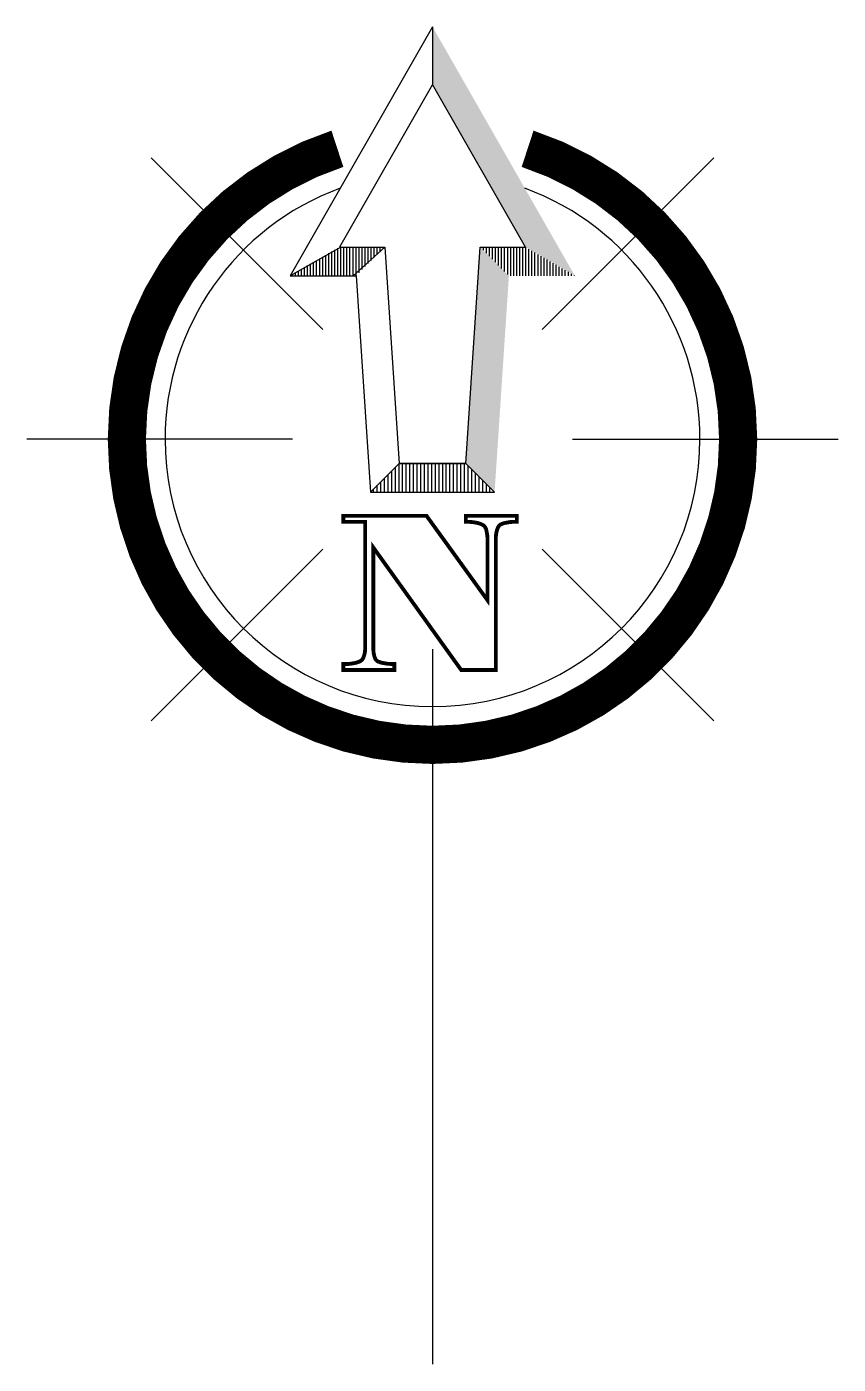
# Model space of a CAD drawing. Header units: metres. Extents: x -0.303 to 0.303, y 0 to 1.
import ezdxf

# ---------------------------------------------------------------- set-up
doc = ezdxf.new("R2010")
doc.units = ezdxf.units.M
doc.layers.add('Ceco.NET 23', color=7, linetype='Continuous')

msp = doc.modelspace()

# ---------------------------------------------------------------- hatches: boundary and pattern name
at = {"layer": 'Ceco.NET 23', "linetype": 'Continuous'}
h = msp.add_hatch(dxfattribs=at)
h.set_pattern_fill('LINE', color=256, scale=0.000856896, angle=90, style=0)
h.set_pattern_definition([(90, (-3.2081892, 0.707476), (-0.0027206448, 8e-19), [])])
h.paths.add_polyline_path([(-0.02499, 0.67348), (-0.04642, 0.65205), (0.04642, 0.65205), (0.02499, 0.67348)])

# ---------------------------------------------------------------- linework, layer by layer
at = {"layer": 'Ceco.NET 23'}
for p, q in [((0, 0.99995), (0, 0.95677)), ((-0.08207, 0.77364), (-0.21044, 0.90201)), ((0.08207, 0.77364), (0.21044, 0.90201)), ((-0.06848, 0.83527), (-0.10635, 0.81385)), ((-0.07755, 0.81385), (-0.07755, 0.83056)), ((-0.07528, 0.81385), (-0.07528, 0.83187)), ((-0.07302, 0.81385), (-0.07302, 0.83319)), ((-0.07075, 0.81385), (-0.07075, 0.8345)), ((-0.06848, 0.81385), (-0.06848, 0.83527)), ((-0.06622, 0.81385), (-0.06622, 0.83527)), ((-0.06395, 0.81385), (-0.06395, 0.83527)), ((-0.06168, 0.81385), (-0.06168, 0.83527)), ((-0.0357, 0.83527), (-0.05941, 0.81385)), ((-0.05941, 0.81385), (-0.05941, 0.83527)), ((-0.05715, 0.81385), (-0.05715, 0.83527)), ((-0.05488, 0.81609), (-0.05488, 0.83527)), ((-0.05261, 0.81836), (-0.05261, 0.83527)), ((-0.05035, 0.82063), (-0.05035, 0.83527)), ((-0.04808, 0.82289), (-0.04808, 0.83527)), ((-0.04581, 0.82516), (-0.04581, 0.83527)), ((-0.04354, 0.82743), (-0.04354, 0.83527)), ((-0.04128, 0.8297), (-0.04128, 0.83527)), ((-0.03901, 0.83196), (-0.03901, 0.83527)), ((-0.03674, 0.83423), (-0.03674, 0.83527)), ((0.03581, 0.83516), (0.03581, 0.83527)), ((0.03808, 0.8329), (0.03808, 0.83527)), ((0.04034, 0.83063), (0.04034, 0.83527)), ((0.04261, 0.82836), (0.04261, 0.83527)), ((0.04488, 0.8261), (0.04488, 0.83527)), ((0.04714, 0.82383), (0.04714, 0.83527)), ((0.04941, 0.82156), (0.04941, 0.83527)), ((0.05168, 0.81929), (0.05168, 0.83527)), ((0.05395, 0.81703), (0.05395, 0.83527)), ((0.05621, 0.81476), (0.05621, 0.83527)), ((0.05848, 0.81385), (0.05848, 0.83527)), ((0.06075, 0.81385), (0.06075, 0.83527)), ((0.06301, 0.81385), (0.06301, 0.83527)), ((0.06528, 0.81385), (0.06528, 0.83527)), ((0.06755, 0.81385), (0.06755, 0.83527)), ((0.06982, 0.81385), (0.06982, 0.83504)), ((0.07208, 0.81385), (0.07208, 0.83373)), ((0.07435, 0.81385), (0.07435, 0.83241)), ((0.07662, 0.81385), (0.07662, 0.8311)), ((-0.09569, 0.81385), (-0.09569, 0.82003)), ((-0.09342, 0.81385), (-0.09342, 0.82135)), ((-0.09116, 0.81385), (-0.09116, 0.82266)), ((-0.08889, 0.81385), (-0.08889, 0.82398)), ((-0.08662, 0.81385), (-0.08662, 0.82529)), ((-0.08435, 0.81385), (-0.08435, 0.82661)), ((-0.08209, 0.81385), (-0.08209, 0.82792)), ((-0.07982, 0.81385), (-0.07982, 0.82924)), ((0.07889, 0.81385), (0.07889, 0.82978)), ((0.08115, 0.81385), (0.08115, 0.82847)), ((0.08342, 0.81385), (0.08342, 0.82715)), ((0.08569, 0.81385), (0.08569, 0.82583)), ((0.08795, 0.81385), (0.08795, 0.82452)), ((0.09022, 0.81385), (0.09022, 0.8232)), ((0.09249, 0.81385), (0.09249, 0.82189)), ((0.09476, 0.81385), (0.09476, 0.82057)), ((-0.10476, 0.81385), (-0.10476, 0.81477)), ((-0.10249, 0.81385), (-0.10249, 0.81608)), ((-0.10022, 0.81385), (-0.10022, 0.8174)), ((-0.09796, 0.81385), (-0.09796, 0.81871)), ((0.09702, 0.81385), (0.09702, 0.81926)), ((0.09929, 0.81385), (0.09929, 0.81794)), ((0.10156, 0.81385), (0.10156, 0.81662)), ((0.10382, 0.81385), (0.10382, 0.81531)), ((0.10609, 0.81385), (0.10609, 0.81399)), ((-0.10459, 0.69157), (-0.30334, 0.69157)), ((0.10459, 0.69157), (0.30334, 0.69157)), ((-0.02499, 0.67348), (-0.04642, 0.65205)), ((0, 0.65205), (0.04642, 0.65205)), ((-0.08207, 0.6095), (-0.21044, 0.48113)), ((0.08207, 0.6095), (0.21044, 0.48113)), ((0, 0.53468), (0, 0.1824)), ((0, 0.46307), (0, 0))]:
    msp.add_line(p, q, dxfattribs=at)
for points in [[(0, 0.99995), (-0.10635, 0.81385), (-0.05713, 0.81385), (-0.04642, 0.65205), (0, 0.65205)], [(-0.02499, 0.67348), (-0.04642, 0.65205), (0.04642, 0.65205), (0.02499, 0.67348), (-0.02499, 0.67348)]]:
    msp.add_lwpolyline(points, dxfattribs=at)
msp.add_lwpolyline([(-0.0357, 0.83527), (-0.02499, 0.67348), (0.02499, 0.67348), (0.0357, 0.83527), (0.06943, 0.83527), (0, 0.95677), (-0.06943, 0.83527)], close=True, dxfattribs=at)
for points in [[(-0.0711, 0.90873, 0.02856, 0.02856, 0.3243), (-0.22851, 0.69157, 0.02856, 0.02856, 0)], [(0.0711, 0.90873, 0.02856, 0.02856, -0.3243), (0.22851, 0.69157, 0.02856, 0.02856, 0)], [(-0.22851, 0.69157, 0.02856, 0.02856, 0.414214), (0, 0.46307, 0.02856, 0.02856, 0.414214)], [(0, 0.46307, 0.02856, 0.02856, 0.414214), (0.22851, 0.69157, 0.02856, 0.02856, 1)], [(-0.04425, 0.53638, 0.00286, 0.00286, 0), (-0.04425, 0.53443, 0.00286, 0.00286, 0), (-0.0441, 0.53249, 0.00286, 0.00286, 0), (-0.04381, 0.53084, 0.00286, 0.00286, 0), (-0.04351, 0.52949, 0.00286, 0.00286, 0), (-0.04306, 0.52815, 0.00286, 0.00286, 0), (-0.04261, 0.5271, 0.00286, 0.00286, 0), (-0.04201, 0.52635, 0.00286, 0.00286, 0), (-0.04141, 0.52575, 0.00286, 0.00286, 0), (-0.04066, 0.5253, 0.00286, 0.00286, 0), (-0.03961, 0.525, 0.00286, 0.00286, 0), (-0.03842, 0.52455, 0.00286, 0.00286, 0), (-0.03692, 0.52426, 0.00286, 0.00286, 0), (-0.03512, 0.52396, 0.00286, 0.00286, 0), (-0.03318, 0.52366, 0.00286, 0.00286, 0), (-0.03093, 0.52351, 0.00286, 0.00286, 0), (-0.02854, 0.52351, 0.00286, 0.00286, 0), (-0.02854, 0.51902, 0.00286, 0.00286, 0), (-0.06671, 0.51902, 0.00286, 0.00286, 0), (-0.06671, 0.52351, 0.00286, 0.00286, 0), (-0.06566, 0.52351, 0.00286, 0.00286, 0), (-0.06356, 0.52351, 0.00286, 0.00286, 0), (-0.06162, 0.52366, 0.00286, 0.00286, 0), (-0.05982, 0.52396, 0.00286, 0.00286, 0), (-0.05818, 0.52426, 0.00286, 0.00286, 0), (-0.05683, 0.52455, 0.00286, 0.00286, 0), (-0.05563, 0.525, 0.00286, 0.00286, 0), (-0.05458, 0.5253, 0.00286, 0.00286, 0), (-0.05383, 0.52575, 0.00286, 0.00286, 0), (-0.05309, 0.52635, 0.00286, 0.00286, 0), (-0.05234, 0.5271, 0.00286, 0.00286, 0), (-0.05174, 0.52815, 0.00286, 0.00286, 0), (-0.05129, 0.52934, 0.00286, 0.00286, 0), (-0.05084, 0.53084, 0.00286, 0.00286, 0), (-0.05054, 0.53234, 0.00286, 0.00286, 0), (-0.05039, 0.53413, 0.00286, 0.00286, 0), (-0.05039, 0.53593, 0.00286, 0.00286, 0), (-0.05039, 0.62979, 0.00286, 0.00286, 0), (-0.06671, 0.62979, 0.00286, 0.00286, 0), (-0.06671, 0.63428, 0.00286, 0.00286, 0), (-0.00444, 0.63428, 0.00286, 0.00286, 0), (0.04107, 0.57126, 0.00286, 0.00286, 0), (0.04107, 0.61616, 0.00286, 0.00286, 0), (0.04107, 0.61826, 0.00286, 0.00286, 0), (0.04092, 0.62006, 0.00286, 0.00286, 0), (0.04062, 0.6217, 0.00286, 0.00286, 0), (0.04032, 0.6232, 0.00286, 0.00286, 0), (0.04002, 0.62455, 0.00286, 0.00286, 0), (0.03942, 0.62559, 0.00286, 0.00286, 0), (0.03897, 0.62634, 0.00286, 0.00286, 0), (0.03837, 0.62694, 0.00286, 0.00286, 0), (0.03748, 0.62754, 0.00286, 0.00286, 0), (0.03628, 0.62814, 0.00286, 0.00286, 0), (0.03493, 0.62859, 0.00286, 0.00286, 0), (0.03343, 0.62904, 0.00286, 0.00286, 0), (0.03164, 0.62934, 0.00286, 0.00286, 0), (0.02969, 0.62964, 0.00286, 0.00286, 0), (0.0276, 0.62979, 0.00286, 0.00286, 0), (0.02535, 0.62979, 0.00286, 0.00286, 0), (0.0249, 0.62979, 0.00286, 0.00286, 0), (0.0249, 0.63428, 0.00286, 0.00286, 0), (0.06307, 0.63428, 0.00286, 0.00286, 0), (0.06307, 0.62979, 0.00286, 0.00286, 0), (0.06187, 0.62979, 0.00286, 0.00286, 0), (0.05978, 0.62979, 0.00286, 0.00286, 0), (0.05798, 0.62964, 0.00286, 0.00286, 0), (0.05619, 0.62934, 0.00286, 0.00286, 0), (0.05454, 0.62904, 0.00286, 0.00286, 0), (0.05319, 0.62874, 0.00286, 0.00286, 0), (0.05199, 0.62829, 0.00286, 0.00286, 0), (0.05095, 0.62784, 0.00286, 0.00286, 0), (0.0502, 0.62739, 0.00286, 0.00286, 0), (0.0496, 0.62664, 0.00286, 0.00286, 0), (0.049, 0.62574, 0.00286, 0.00286, 0), (0.04855, 0.62455, 0.00286, 0.00286, 0), (0.0481, 0.62335, 0.00286, 0.00286, 0), (0.0478, 0.62185, 0.00286, 0.00286, 0), (0.0475, 0.62006, 0.00286, 0.00286, 0), (0.04735, 0.61826, 0.00286, 0.00286, 0), (0.04735, 0.61616, 0.00286, 0.00286, 0), (0.04735, 0.51902, 0.00286, 0.00286, 0), (0.02146, 0.51902, 0.00286, 0.00286, 0), (-0.04425, 0.61063, 0.00286, 0.00286, 0), (-0.04425, 0.53638, 0.00286, 0.00286, 0), (-0.04425, 0.53638, 0.00286, 0.00286, 0)]]:
    msp.add_lwpolyline(points, format="xyseb", dxfattribs=at)
for start, end in [(110.18139, 180), (0, 69.81861), (180, 270), (270, 0)]:
    msp.add_arc((0, 0.69157), 0.19994, start, end, dxfattribs=at)
for points in [[(0, 0.99995), (0, 0.95677), (0.10635, 0.81385), (0.06943, 0.83527)], [(0.0357, 0.83527), (0.05713, 0.81385), (0.02499, 0.67348), (0.04642, 0.65205)]]:
    msp.add_solid(points, dxfattribs=at)

doc.saveas('drawing.dxf')
